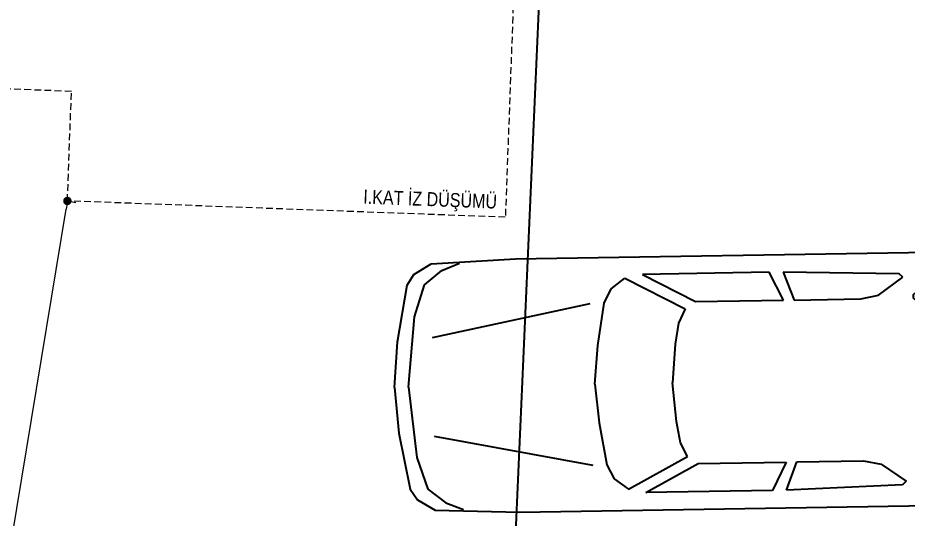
# Model space of a CAD drawing. Header units: centimetres. Extents: x 63871 to 181827, y -95930 to 42199.
# Drawn here: x 156627 to 157155, y 33498 to 33795 of the extents above; entities that cross this region are included whole.
import ezdxf

# ---------------------------------------------------------------- set-up
doc = ezdxf.new("R2010")
doc.units = ezdxf.units.CM
doc.linetypes.add('11-021_500-SatisOfisi_220512$0${ Diamond }', pattern=[12, 4, -2, 2, 2, -2])
doc.layers.add('Dıış Ölçü', color=140, linetype='Continuous')
doc.layers.add('furn', color=7, linetype='Continuous')
for name, color, linetype, lineweight in [('İz DÜŞÜMÜ', 7, '11-021_500-SatisOfisi_220512$0${ Diamond }', 18), ('OLUK', 222, 'Continuous', 15), ('ÇEKME MESAFESİ', 5, 'Continuous', 25)]:
    doc.layers.add(name, color=color, linetype=linetype, lineweight=lineweight)
doc.styles.add('MtXpl_Arial_Narrow_1', font='')
doc.styles.add('RomanS', font='')
doc.styles.get('MtXpl_Arial_Narrow_1').set_extended_font_data('Arial Narrow')
doc.styles.get('RomanS').set_extended_font_data('Stylus BT')
doc.dimstyles.new('BÖYÜK', dxfattribs={"dimtxt": 70, "dimasz": 5, "dimexe": 5, "dimexo": 5, "dimgap": 2, "dimtad": 3, "dimdec": 0, "dimzin": 0, "dimdsep": 46, "dimtxsty": 'RomanS', "dimblk": 'DOT', "dimcen": 5, "dimadec": 0, "dimazin": 0, "dimtfac": 1, "dimtdec": 0, "dimtix": 1, "dimtofl": 0, "dimtmove": 1, "dimatfit": 0, "dimldrblk": 'DOT', "dimfxl": 10, "dimfxlon": 1, "dimtolj": 1, "dimtzin": 0, "dimarcsym": 0})

# ---------------------------------------------------------------- blocks, each defined once
blk = doc.blocks.new('02PCAR03')
at = {"color": 0, "linetype": 'ByBlock'}
for p, q in [((-170, 36), (-185, 35)), ((-35, 36), (-170, 36)), ((-11, 35), (-35, 36)), ((-197, 33), (-201, 30)), ((-185, 35), (-197, 33)), ((-185, 35), (-193, 32)), ((-14, 33), (-19, 35)), ((-9, 29), (-14, 33)), ((-6, 32), (-11, 35)), ((-193, 32), (-196, 30)), ((-144, 30), (-111, 31)), ((-111, 31), (-114, 23)), ((-111, 23), (-107, 31)), ((-107, 31), (-71, 31)), ((-71, 31), (-86, 23)), ((-4, 29), (-6, 32)), ((-201, 30), (-203, 27)), ((-196, 30), (-198, 27)), ((-145, 29), (-144, 30)), ((-138, 24), (-145, 29)), ((-66, 30), (-83, 21)), ((-62, 27), (-66, 30)), ((-6, 20), (-9, 29)), ((-1, 13), (-4, 29)), ((-203, 27), (-204, 0)), ((-198, 27), (-199, 0)), ((-159, 27), (-165, 25)), ((-153, 27), (-159, 27)), ((-149, 25), (-153, 27)), ((-60, 23), (-62, 27)), ((-165, 25), (-168, 22)), ((-148, 24), (-149, 25)), ((-149, 22), (-148, 23)), ((-148, 23), (-148, 24)), ((-133, 23), (-138, 24)), ((-114, 23), (-133, 23)), ((-86, 23), (-111, 23)), ((-58, 11), (-60, 23)), ((-11, 14), (-56, 23)), ((-168, 22), (-171, 8)), ((-150, 20), (-149, 22)), ((-83, 21), (-81, 17)), ((-151, 11), (-150, 20)), ((-4, 0), (-6, 20)), ((-81, 17), (-80, 11)), ((0, 0), (-1, 13)), ((-151, 0), (-151, 11)), ((-80, 11), (-79, 0)), ((-57, 0), (-58, 11)), ((-171, 8), (-171, 0)), ((-203, -27), (-204, 0)), ((-198, -27), (-199, 0)), ((-171, -8), (-171, 0)), ((-151, 0), (-151, -11)), ((-80, -11), (-79, 0)), ((-57, 0), (-58, -11)), ((-4, 0), (-6, -20)), ((0, 0), (-1, -13)), ((-168, -22), (-171, -8)), ((-151, -11), (-150, -20)), ((-81, -17), (-80, -11)), ((-58, -11), (-60, -23)), ((-11, -14), (-56, -23)), ((-1, -13), (-4, -29)), ((-83, -21), (-81, -17)), ((-150, -20), (-149, -22)), ((-6, -20), (-9, -29)), ((-165, -25), (-168, -22)), ((-149, -22), (-148, -23)), ((-66, -30), (-83, -21)), ((-159, -27), (-165, -25)), ((-149, -25), (-153, -27)), ((-148, -24), (-149, -25)), ((-148, -23), (-148, -24)), ((-138, -24), (-145, -29)), ((-133, -23), (-138, -24)), ((-114, -23), (-133, -23)), ((-111, -31), (-114, -23)), ((-86, -23), (-111, -23)), ((-111, -23), (-107, -31)), ((-71, -31), (-86, -23)), ((-60, -23), (-62, -27)), ((-201, -30), (-203, -27)), ((-196, -30), (-198, -27)), ((-153, -27), (-159, -27)), ((-62, -27), (-66, -30)), ((-197, -33), (-201, -30)), ((-193, -32), (-196, -30)), ((-145, -29), (-144, -30)), ((-144, -30), (-111, -31)), ((-9, -29), (-14, -33)), ((-4, -29), (-6, -32)), ((-185, -35), (-193, -32)), ((-107, -31), (-71, -31)), ((-6, -32), (-11, -35)), ((-185, -35), (-197, -33)), ((-170, -36), (-185, -35)), ((-11, -35), (-35, -36)), ((-14, -33), (-19, -35)), ((-35, -36), (-170, -36))]:
    blk.add_line(p, q, dxfattribs=at)
blk = doc.blocks.new('HRD')
at = {"layer": 'İz DÜŞÜMÜ'}
blk.add_lwpolyline([(153819.63, 36347.48), (154419.63, 36347.49), (154419.63, 35292.49), (154159.63, 35292.49), (154159.63, 35357.48), (153819.63, 35357.48), (153819.63, 36347.48)], dxfattribs=at)
at = {"style": 'MtXpl_Arial_Narrow_1'}
blk.add_text('I.KAT İZ DÜŞÜMÜ', height=8.316, rotation=359.957, dxfattribs=at).set_placement((154335.01, 35297.43))
blk = doc.blocks.new('_Dot')
at = {"color": 0, "linetype": 'ByBlock', "lineweight": -2}
blk.add_line((-0.5, 0), (-1, 0), dxfattribs=at)
at = {"color": 0, "linetype": 'ByBlock', "const_width": 0.5}
blk.add_lwpolyline([(-0.25, 0, 1), (0.25, 0, 1)], format="xyb", close=True, dxfattribs=at)
blk = doc.blocks.new('*D265')
at = {"layer": 'Defpoints', "color": 0, "transparency": 16777216}
for p in [(227.68, 17503.39, 0), (227.68, 17503.39), (129.25, 16906.37)]:
    blk.add_point(p, dxfattribs=at)
at = {"layer": 'Dıış Ölçü', "color": 0, "lineweight": -2, "transparency": 16777216}
for p, q in [((227.68, 17503.39), (232.61, 17502.58)), ((130.06, 16911.3), (226.86, 17498.46)), ((129.25, 16906.37), (134.18, 16905.56))]:
    blk.add_line(p, q, dxfattribs=at)
at = {"layer": 'Dıış Ölçü', "color": 0, "lineweight": -2, "transparency": 16777216, "xscale": 5, "yscale": 5, "zscale": 5}
for p, rotation in [((227.68, 17503.39), 80.63815835322393), ((129.25, 16906.37), 260.638158353224)]:
    blk.add_blockref('_Dot', p, dxfattribs=dict(at, rotation=rotation))
at = {"layer": 'Dıış Ölçü', "color": 0, "transparency": 16777216, "insert": (140.21, 17211.19), "char_height": 70, "attachment_point": 5, "rotation": 80.6382, "style": 'RomanS'}
blk.add_mtext('\\A1;605', dxfattribs=at)
blk = doc.blocks.new('yerleşim planı')
at = {"layer": 'ÇEKME MESAFESİ'}
blk.add_lwpolyline([(-40.83, 5105.4), (273.34, 12259.01), (441.13, 16103.94), (540.57, 18375.82), (609.04, 19935.36), (690.25, 21784.84), (634.24, 21857.25), (-544.7, 22109.61), (-620.14, 22142.77), (-3351.17, 23343.12), (-5431.03, 23015.66), (-6402.4, 20015.9), (-7155.9, 17689.81), (-7622.64, 16249.05), (-8469.24, 13634.54), (-9179.7, 11507.37), (-10271.31, 8561.4)], dxfattribs=at)
at = {"rotation": 357.8731892381679}
blk.add_blockref('HRD', (-155135.51, -12043.71, 0), dxfattribs=at)
at = {"layer": 'furn', "linetype": 'Continuous', "xscale": 2.086125961570064, "yscale": 2.086125961570064, "zscale": 2.086125961570064, "rotation": 180.9296038315417}
blk.add_blockref('02PCAR03', (421.81, 17392.83), dxfattribs=at)
at = {"layer": 'Dıış Ölçü'}
dim = blk.add_aligned_dim(p1=(129.25, 16906.37), p2=(227.68, 17503.39, 0), distance=0, dimstyle='BÖYÜK', dxfattribs=at)
dim.commit()
dim.dimension.update_dxf_attribs({"geometry": '*D265', "text_midpoint": (140.21, 17211.19)})

msp = doc.modelspace()

# ---------------------------------------------------------------- block references
at = {"layer": 'OLUK'}
msp.add_blockref('yerleşim planı', (156428.79, 16182.58), dxfattribs=at)

doc.saveas('drawing.dxf')
